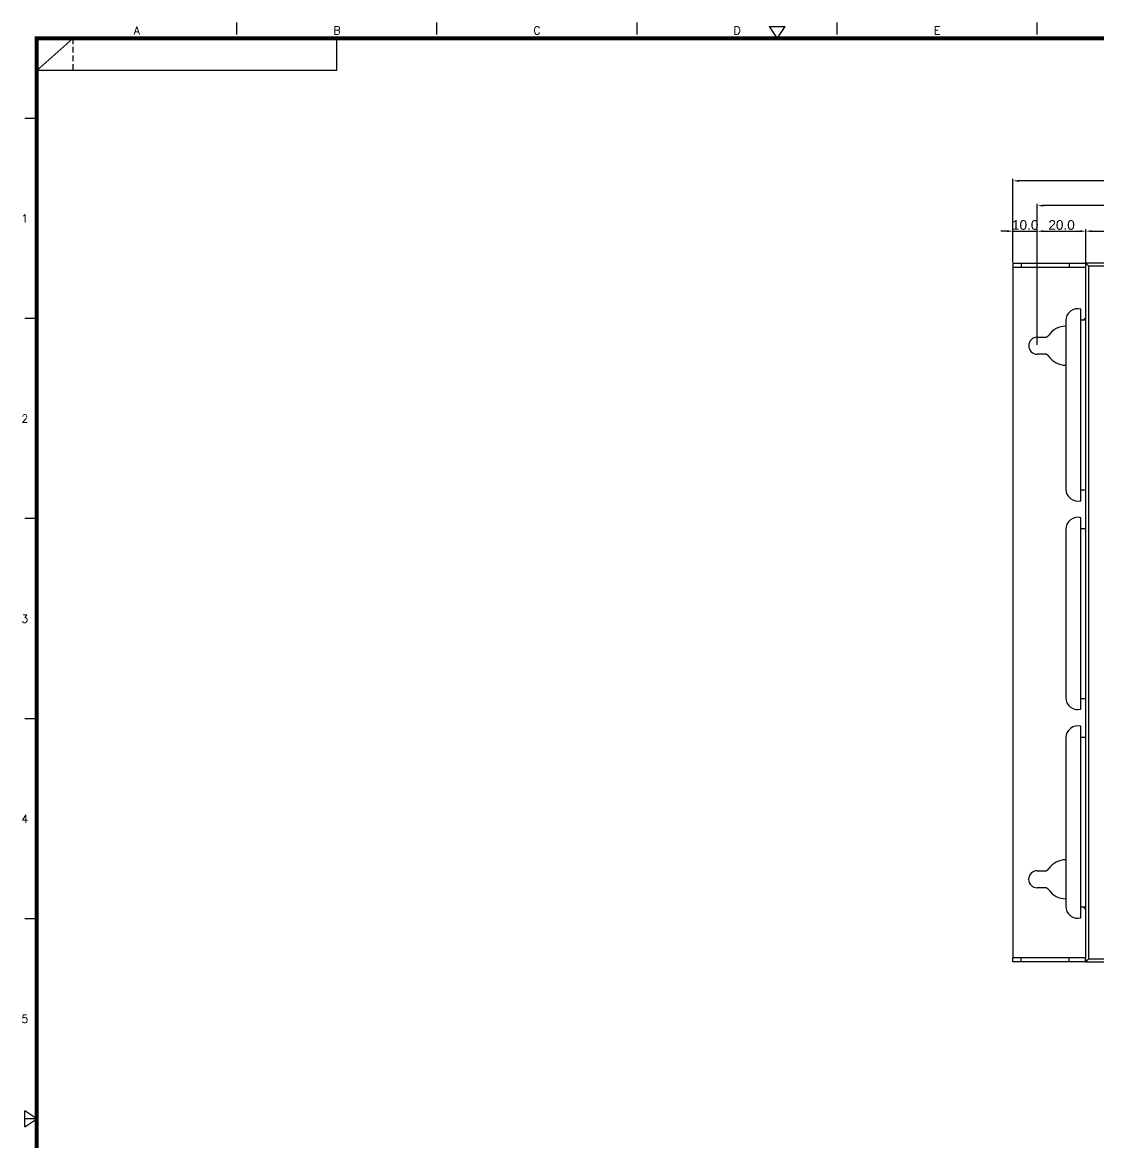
# Model space of a CAD drawing. Header units: millimetres. Extents: x 7299 to 8631, y -553 to 367.
# Drawn here: x 7300.6 to 7744.3, y -94.5 to 367.3 of the extents above; entities that cross this region are included whole.
import ezdxf
from ezdxf.enums import TextEntityAlignment as Align

# ---------------------------------------------------------------- set-up
doc = ezdxf.new("R2010")
doc.units = ezdxf.units.MM
doc.header["$PDMODE"] = 3
doc.header["$PDSIZE"] = 1
doc.linetypes.add('HIDDEN', pattern=[3.525, 2.35, -1.175])
doc.layers.get('0').update_dxf_attribs({"linetype": 'CONTINUOUS'})
doc.layers.get('Defpoints').update_dxf_attribs({"linetype": 'CONTINUOUS'})
doc.layers.add('Dim', color=1, linetype='CONTINUOUS')
doc.styles.add('OMI-1', font='arial.ttf', dxfattribs={"oblique": 1})
doc.styles.add('SIM', font='simplex')
doc.dimstyles.new('1', dxfattribs={"dimtxt": 4, "dimasz": 2.5, "dimexe": 0.8, "dimexo": 0.3, "dimgap": 0.5, "dimtad": 1, "dimtoh": 1, "dimdec": 1, "dimzin": 0, "dimdsep": 46, "dimtxsty": 'OMI-1', "dimcen": 0, "dimclrd": 256, "dimclre": 256, "dimclrt": 256, "dimadec": 0, "dimazin": 0, "dimtfac": 0.8, "dimtdec": 1, "dimtix": 1, "dimtmove": 0, "dimatfit": 3, "dimfxl": 1, "dimtolj": 1, "dimtzin": 0, "dimarcsym": 0})

# ---------------------------------------------------------------- blocks, each defined once
blk = doc.blocks.new('*D6151')
at = {"layer": 'Defpoints', "color": 0}
for p in [(7709.01, 301.96), (7709.01, 268), (8209.01, 267.6)]:
    blk.add_point(p, dxfattribs=at)
at = {"layer": 'Dim', "lineweight": -2}
for p, q in [((7709.01, 268.3), (7709.01, 302.76)), ((8206.51, 301.96), (7711.51, 301.96)), ((8209.01, 267.9), (8209.01, 302.76))]:
    blk.add_line(p, q, dxfattribs=at)
at = {"layer": 'Dim'}
for points in [[(7711.51, 302.37), (7711.51, 301.54), (7709.01, 301.96)], [(8206.51, 301.54), (8206.51, 302.37), (8209.01, 301.96)]]:
    blk.add_solid(points, dxfattribs=at)
at = {"layer": 'Dim', "insert": (7959.01, 304.5), "char_height": 4, "attachment_point": 5, "style": 'OMI-1'}
blk.add_mtext('\\A1;500.0', dxfattribs=at)
blk = doc.blocks.new('*D6156')
at = {"layer": 'Defpoints', "color": 0}
for p in [(7719.01, 281.21), (7709.01, 268), (7719.01, 234)]:
    blk.add_point(p, dxfattribs=at)
at = {"layer": 'Dim', "lineweight": -2}
for p, q in [((7709.01, 268.3), (7709.01, 282.01)), ((7719.01, 234.3), (7719.01, 282.01)), ((7706.51, 281.21), (7704.01, 281.21)), ((7709.01, 281.21), (7719.01, 281.21)), ((7721.51, 281.21), (7724.01, 281.21))]:
    blk.add_line(p, q, dxfattribs=at)
at = {"layer": 'Dim'}
for points in [[(7706.51, 280.79), (7706.51, 281.63), (7709.01, 281.21)], [(7721.51, 281.63), (7721.51, 280.79), (7719.01, 281.21)]]:
    blk.add_solid(points, dxfattribs=at)
at = {"layer": 'Dim', "insert": (7714.01, 283.75), "char_height": 4, "attachment_point": 5, "style": 'OMI-1'}
blk.add_mtext('\\A1;10.0', dxfattribs=at)
blk = doc.blocks.new('*D6157')
at = {"layer": 'Defpoints', "color": 0}
for p in [(7739.01, 281.21), (7739.01, 268), (7719.01, 234)]:
    blk.add_point(p, dxfattribs=at)
at = {"layer": 'Dim', "lineweight": -2}
for p, q in [((7719.01, 234.3), (7719.01, 282.01)), ((7739.01, 268.3), (7739.01, 282.01)), ((7721.51, 281.21), (7736.51, 281.21))]:
    blk.add_line(p, q, dxfattribs=at)
at = {"layer": 'Dim'}
for points in [[(7721.51, 281.63), (7721.51, 280.79), (7719.01, 281.21)], [(7736.51, 280.79), (7736.51, 281.63), (7739.01, 281.21)]]:
    blk.add_solid(points, dxfattribs=at)
at = {"layer": 'Dim', "insert": (7729.01, 283.75), "char_height": 4, "attachment_point": 5, "style": 'OMI-1'}
blk.add_mtext('\\A1;20.0', dxfattribs=at)
blk = doc.blocks.new('*D6158')
at = {"layer": 'Defpoints', "color": 0}
for p in [(8189.01, 281.21), (7739.01, 268), (8189.01, 268)]:
    blk.add_point(p, dxfattribs=at)
at = {"layer": 'Dim', "lineweight": -2}
for p, q in [((7739.01, 268.3), (7739.01, 282.01)), ((8189.01, 268.3), (8189.01, 282.01)), ((7741.51, 281.21), (8186.51, 281.21))]:
    blk.add_line(p, q, dxfattribs=at)
at = {"layer": 'Dim'}
for points in [[(7741.51, 281.63), (7741.51, 280.79), (7739.01, 281.21)], [(8186.51, 280.79), (8186.51, 281.63), (8189.01, 281.21)]]:
    blk.add_solid(points, dxfattribs=at)
at = {"layer": 'Dim', "insert": (7964.01, 283.75), "char_height": 4, "attachment_point": 5, "style": 'OMI-1'}
blk.add_mtext('\\A1;450.0', dxfattribs=at)
blk = doc.blocks.new('*D6161')
at = {"layer": 'Defpoints', "color": 0}
for p in [(7719.01, 291.75), (7719.01, 282.01), (8201.01, 282.01)]:
    blk.add_point(p, dxfattribs=at)
at = {"layer": 'Dim', "lineweight": -2}
for p, q in [((7719.01, 282.31), (7719.01, 292.55)), ((8198.51, 291.75), (7721.51, 291.75)), ((8201.01, 282.31), (8201.01, 292.55))]:
    blk.add_line(p, q, dxfattribs=at)
at = {"layer": 'Dim'}
for points in [[(7721.51, 292.17), (7721.51, 291.34), (7719.01, 291.75)], [(8198.51, 291.34), (8198.51, 292.17), (8201.01, 291.75)]]:
    blk.add_solid(points, dxfattribs=at)
at = {"layer": 'Dim', "insert": (7960.26, 294.3), "char_height": 4, "attachment_point": 5, "style": 'OMI-1'}
blk.add_mtext('\\A1;482.0', dxfattribs=at)

msp = doc.modelspace()

# ---------------------------------------------------------------- linework, layer by layer
for p, q in [((7389.01, 362.34), (7389.01, 367.29)), ((7471.51, 362.34), (7471.51, 367.29)), ((7554.01, 362.34), (7554.01, 367.29)), ((7608.46, 365.64), (7615.06, 365.64)), ((7608.46, 365.64), (7611.76, 360.69)), ((7611.76, 360.69), (7615.06, 365.64)), ((7636.51, 362.34), (7636.51, 367.29)), ((7719.01, 362.34), (7719.01, 367.29)), ((7306.51, 347.49), (7321.36, 360.69)), ((7430.26, 347.49), (7430.26, 360.69)), ((7430.26, 347.49), (7306.51, 347.49)), ((7306.51, 327.69), (7301.56, 327.69)), ((7306.51, 245.19), (7301.56, 245.19)), ((7306.51, 162.69), (7301.56, 162.69)), ((7306.51, 80.19), (7301.56, 80.19)), ((7306.51, -2.31), (7301.56, -2.31)), ((7301.56, -88.11), (7301.56, -81.51)), ((7306.51, -84.81), (7301.56, -81.51)), ((7301.56, -88.11), (7306.51, -84.81)), ((7306.51, -84.81), (7301.56, -84.81))]:
    msp.add_line(p, q)
at = {"linetype": 'HIDDEN'}
msp.add_line((7321.36, 360.69), (7321.36, 347.49), dxfattribs=at)
at = {"color": 7, "linetype": 'Continuous'}
for p, q in [((7709.01, 268), (7709.01, 266.4)), ((7709.01, 268), (7738.94, 268)), ((7712.43, 268), (7712.43, 266.4)), ((7732.17, 268), (7732.17, 266.4)), ((7738.94, 268), (7738.94, 266.4)), ((7739.01, -20), (7739.01, 268)), ((8189.01, 268), (7739.01, 268)), ((7709.01, 266.4), (7709.01, -18.4)), ((7709.01, 266.4), (7738.94, 266.4)), ((7740.21, 266.8), (7740.21, -18.8)), ((8187.81, 266.8), (7740.21, 266.8)), ((7737.01, 170.1), (7737.01, 249.1)), ((7730.76, 244.25), (7730.76, 174.94)), ((7737.01, 244.6), (7739.01, 244.6)), ((7719.01, 237.5), (7722.16, 237.5)), ((7722.16, 230.5), (7719.01, 230.5)), ((7737.01, 174.6), (7739.01, 174.6)), ((7737.01, 84.1), (7737.01, 163.1)), ((7730.76, 158.25), (7730.76, 88.94)), ((7737.01, 158.6), (7739.01, 158.6)), ((7737.01, 88.6), (7739.01, 88.6)), ((7737.01, -1.9), (7737.01, 77.1)), ((7730.76, 72.25), (7730.76, 2.94)), ((7737.01, 72.6), (7739.01, 72.6)), ((7718.96, 17.5), (7722.16, 17.5)), ((7722.16, 10.5), (7718.96, 10.5)), ((7737.01, 2.6), (7739.01, 2.6)), ((7709.01, -20), (7709.01, -18.4)), ((7738.94, -18.4), (7709.01, -18.4)), ((7712.43, -20), (7712.43, -18.4)), ((7732.17, -20), (7732.17, -18.4)), ((7738.94, -20), (7738.94, -18.4)), ((7738.94, -20), (7709.01, -20)), ((7739.01, -20), (8189.01, -20)), ((7740.21, -18.8), (8187.81, -18.8))]:
    msp.add_line(p, q, dxfattribs=at)
at = {"const_width": 1.65}
msp.add_lwpolyline([(8626.51, 360.69), (7306.51, 360.69), (7306.51, -546.81), (8626.51, -546.81)], close=True, dxfattribs=at)
at = {"color": 7, "linetype": 'Continuous'}
for centre, radius, start, end in [((7735.76, 244.25), 5, 75.5225, 180), ((7742.77, 241.1), 5.86, 129.9542, 143.3383), ((7730.51, 234), 8, 88.2054, 146.633), ((7719.01, 234), 3.5, 90, 270), ((7722.16, 239.5), 2, 270, 326.633), ((7722.16, 228.5), 2, 33.367, 90), ((7730.51, 234), 8, 213.367, 271.7946), ((7735.76, 174.94), 5, 180, 284.4775), ((7735.76, 158.25), 5, 75.5225, 180), ((7735.76, 88.94), 5, 180, 284.4775), ((7735.76, 72.25), 5, 75.5225, 180), ((7730.51, 14), 8, 88.2054, 146.633), ((7718.96, 14), 3.5, 90, 270), ((7722.16, 19.5), 2, 270, 326.633), ((7722.16, 8.5), 2, 33.367, 90), ((7730.51, 14), 8, 213.367, 271.7946), ((7735.76, 2.94), 5, 180, 284.4775), ((7742.77, 6.1), 5.86, 216.6617, 230.0458)]:
    msp.add_arc(centre, radius, start, end, dxfattribs=at)
for points in [[(7740.21, 266.8), (7740.08, 266.93), (7739.82, 267.19), (7739.5, 267.5), (7739.28, 267.72), (7739.14, 267.85), (7739.08, 267.95), (7739.01, 267.98), (7739.01, 268)], [(7740.21, -18.8), (7740.07, -18.94), (7739.82, -19.2), (7739.51, -19.51), (7739.28, -19.73), (7739.15, -19.87), (7739.06, -19.94), (7739.03, -20), (7739.01, -20)]]:
    msp.add_open_spline(points, degree=3, knots=[0, 0, 0, 0, 0.333768, 0.645115, 0.781402, 0.894623, 0.971702, 1, 1, 1, 1], dxfattribs=at)

# ---------------------------------------------------------------- texts
at = {"style": 'SIM'}
for s, p in [('A', (7347.76, 362.34)), ('B', (7430.26, 362.34)), ('C', (7512.76, 362.34)), ('D', (7595.26, 362.34)), ('E', (7677.76, 362.34))]:
    msp.add_text(s, height=3.3, dxfattribs=at).set_placement(p, align=Align.CENTER)
for s, p in [('1', (7301.56, 286.44)), ('2', (7301.56, 203.94)), ('3', (7301.56, 121.44)), ('4', (7301.56, 38.94)), ('5', (7301.56, -43.56))]:
    msp.add_text(s, height=3.3, dxfattribs=at).set_placement(p, align=Align.MIDDLE)

# ---------------------------------------------------------------- dimensions: what is measured, and where the dimension line sits
at = {"layer": 'Dim'}
for base, p1, p2, picture, middle in [((7709.01, 301.96), (8209.01, 267.6), (7709.01, 268), '*D6151', (7959.01, 304.5)), ((7719.01, 281.21), (7709.01, 268), (7719.01, 234), '*D6156', (7714.01, 283.75))]:
    dim = msp.add_linear_dim(base=base, p1=p1, p2=p2, dimstyle='1', dxfattribs=at)
    dim.commit()
    dim.dimension.update_dxf_attribs({"geometry": picture, "text_midpoint": middle})
dim = msp.add_linear_dim(base=(7719.01, 291.75), p1=(8201.01, 282.01), p2=(7719.01, 282.01), dimstyle='1', dxfattribs=at)
dim.commit()
dim.dimension.update_dxf_attribs({"geometry": '*D6161', "text_midpoint": (7960.26, 291.75), "dimtype": 160})
for base, p1, p2, picture, middle in [((7739.01, 281.21), (7719.01, 234), (7739.01, 268), '*D6157', (7729.01, 283.75)), ((8189.01, 281.21), (7739.01, 268), (8189.01, 268), '*D6158', (7964.01, 283.75))]:
    dim = msp.add_linear_dim(base=base, p1=p1, p2=p2, dimstyle='1', override={"dimtmove": 1}, dxfattribs=at)
    dim.commit()
    dim.dimension.update_dxf_attribs({"geometry": picture, "text_midpoint": middle})

doc.saveas('drawing.dxf')
